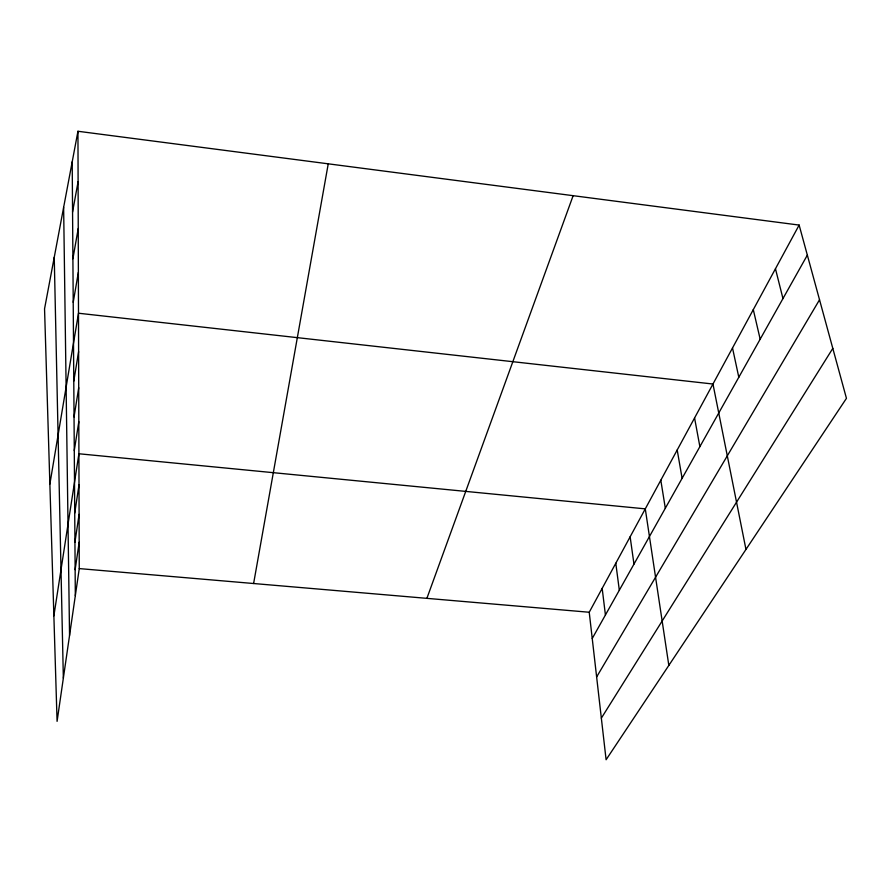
<?xml version="1.0" encoding="UTF-8"?>
<svg xmlns="http://www.w3.org/2000/svg" width="891" height="891" viewBox="0 0 891 891"><rect width="100%" height="100%" fill="white"/><g stroke="black" fill="none" stroke-linecap="round" stroke-linejoin="round"><path stroke-width="1.34" d="M77.951 131.267L79.254 568.592L57.08 721.354L44.55 308.821L77.951 131.267L799.138 225.078L846.45 398.344L606.103 759.733L589.229 612.251L799.138 225.078M75.134 569.65L79.176 542.207M74.944 542.162L79.099 514.352M74.733 513.093L79.009 484.916M53.872 615.859L78.909 453.764L645.284 508.861L668.829 665.421M74.276 450.568L78.82 421.71M74.042 416.921L78.72 387.741M73.786 381.136L78.608 351.644M49.874 484.058L78.497 313.231L712.967 384.021L745.967 549.435M73.218 302.305L78.375 272.267M72.895 258.758L78.241 228.497M253.612 583.516L328.244 163.821M72.561 212.047L78.107 181.608M426.889 598.351L573.136 195.675M592.237 638.491L807.346 255.116M596.636 676.948L819.531 299.755M601.347 718.146L832.807 348.381M79.254 568.592L589.229 612.251M775.46 268.748L782.966 298.574M753.296 309.623L760.168 339.193M732.513 347.98L738.806 377.261M694.568 417.957L699.88 446.636M677.205 449.977L682.105 478.322M660.81 480.227L665.321 508.238M630.137 536.794L633.969 564.103M615.792 563.257L619.323 590.21M602.171 588.383L605.423 614.968M54.24 257.31L63.35 678.14M63.629 207.425L69.554 635.45M72.204 161.828L75.323 595.678"/></g></svg>
